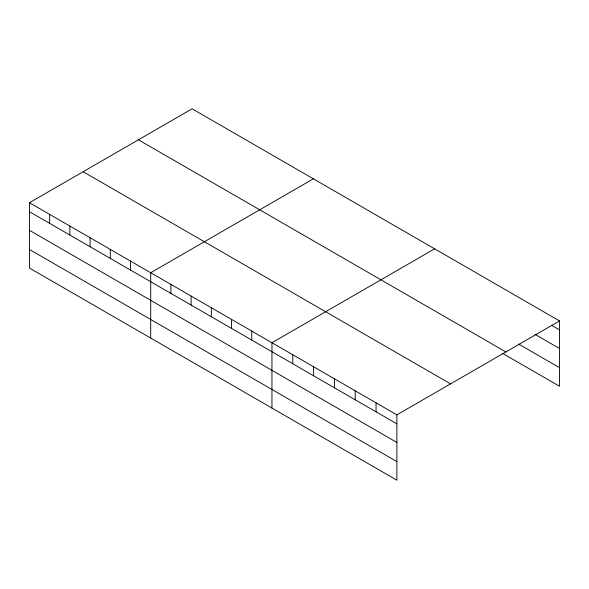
<?xml version="1.0" encoding="UTF-8"?>
<svg xmlns="http://www.w3.org/2000/svg" width="589" height="589" viewBox="0 0 589 589"><rect width="100%" height="100%" fill="white"/><g stroke="black" fill="none" stroke-linecap="round" stroke-linejoin="round"><path stroke-width="0.88" d="M29.45 202.726L396.876 414.862L396.876 480.19L29.45 268.054L29.45 202.726L192.124 108.81L559.55 320.946L559.55 386.274L502.483 353.326M313.37 178.813L150.703 272.729L150.703 338.064M434.623 248.816L271.949 342.739L271.949 408.067M396.876 414.862L559.55 320.946M551.841 325.481L559.55 329.936M534.871 334.28L559.55 348.526M518.681 344.086L559.55 367.683M138.437 139.807L505.87 351.935M83.13 171.738L450.563 383.866M29.45 211.716L396.876 423.852M29.45 230.314L396.876 442.442M29.45 249.464L396.876 461.599M376.054 402.839L376.054 411.829M355.233 390.816L355.233 399.813M334.412 378.801L334.412 387.79M313.591 366.778L313.591 375.767M292.77 354.755L292.77 363.744M251.746 331.07L251.746 340.059M231.536 319.4L231.536 328.39M211.326 307.738L211.326 316.727M191.116 296.068L191.116 305.058M170.913 284.399L170.913 293.388M130.493 261.067L130.493 270.056M110.283 249.397L110.283 258.387M90.073 237.728L90.073 246.725M69.87 226.066L69.87 235.055M49.66 214.396L49.66 223.386"/></g></svg>
